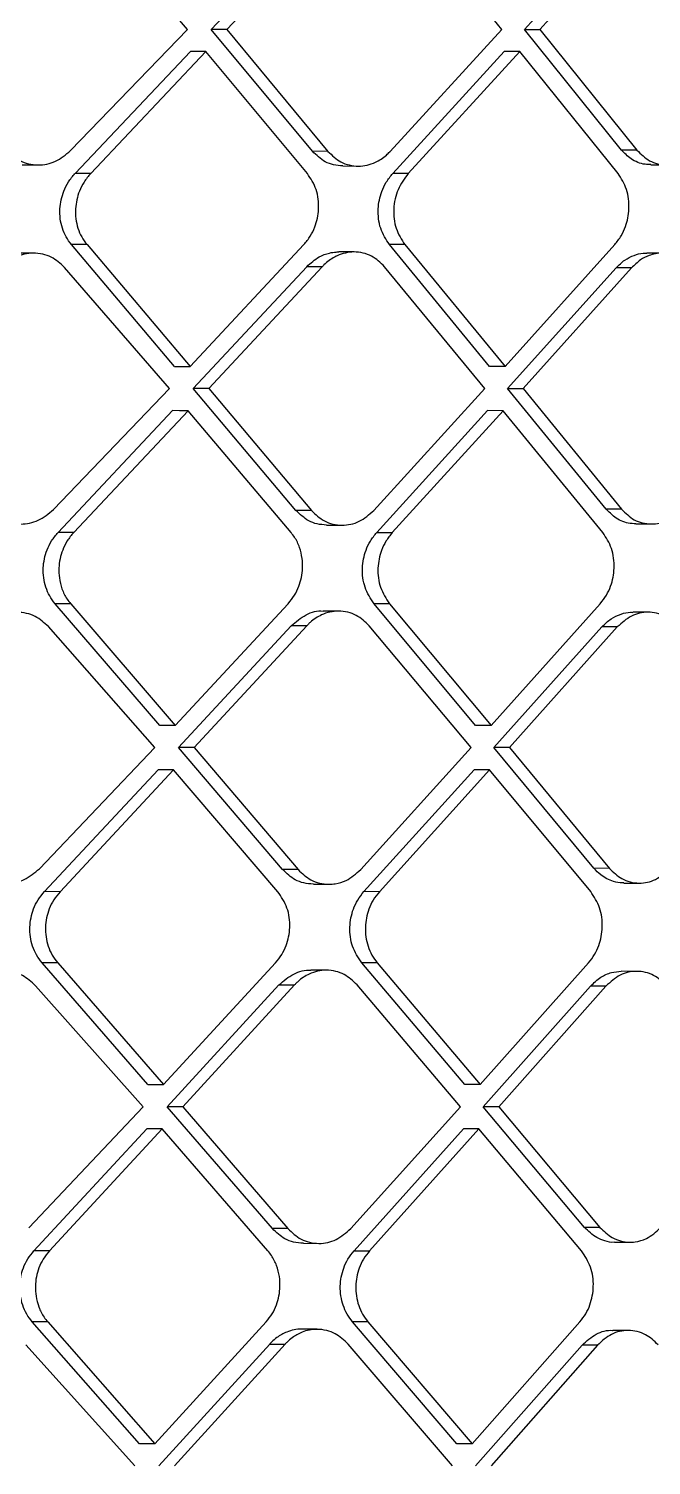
# Model space of a CAD drawing. Extents: x 525 to 609, y 649 to 778.
# Drawn here: x 536.066 to 536.684, y 718.494 to 719.922 of the extents above; entities that cross this region are included whole.
import ezdxf

# ---------------------------------------------------------------- set-up
doc = ezdxf.new("R2010")
doc.units = 0
doc.header["$MEASUREMENT"] = 0
doc.layers.add('1', color=4, linetype='Continuous')

# ---------------------------------------------------------------- blocks, each defined once
blk = doc.blocks.new('JETSETTER')
at = {"layer": '1', "color": 3, "linetype": 'Continuous', "lineweight": 25}
for p, q in [((11.0961, 50.797), (10.9933, 50.9173)), ((11.1197, 50.797), (11.2332, 50.9181)), ((11.2486, 50.9181), (11.1352, 50.797)), ((11.4085, 50.797), (11.3103, 50.9181)), ((11.4309, 50.797), (11.5392, 50.917)), ((11.5546, 50.917), (11.4463, 50.797)), ((10.9798, 50.6767), (11.0961, 50.797)), ((11.2202, 50.6759), (11.1197, 50.797)), ((11.1352, 50.797), (11.1197, 50.797)), ((11.1352, 50.797), (11.2356, 50.6758)), ((11.2974, 50.6758), (11.4085, 50.797)), ((11.5273, 50.6771), (11.4309, 50.797)), ((11.4309, 50.797), (11.4463, 50.797)), ((11.4463, 50.797), (11.5427, 50.677)), ((10.9843, 50.6539), (11.099, 50.775)), ((11.1144, 50.775), (10.9998, 50.6538)), ((11.1144, 50.775), (11.099, 50.775)), ((11.2152, 50.6538), (11.1144, 50.775)), ((11.3001, 50.6539), (11.4109, 50.775)), ((11.4263, 50.775), (11.3155, 50.6538)), ((11.4263, 50.775), (11.4109, 50.775)), ((11.5239, 50.6539), (11.4263, 50.775)), ((11.2356, 50.6758), (11.2202, 50.6759)), ((11.5427, 50.677), (11.5273, 50.6771)), ((10.9318, 50.6624), (10.9474, 50.6624)), ((10.9998, 50.6538), (10.9843, 50.6539)), ((11.2503, 50.6613), (11.2657, 50.6612)), ((11.3155, 50.6539), (11.3001, 50.6539)), ((11.5566, 50.6625), (11.5718, 50.6624)), ((11.0832, 50.4621), (10.9806, 50.5832)), ((10.9962, 50.5831), (10.9807, 50.5832)), ((10.9962, 50.5831), (11.0987, 50.462)), ((11.0987, 50.462), (11.2117, 50.5831)), ((11.3962, 50.4621), (11.2967, 50.5832)), ((11.3121, 50.5831), (11.2967, 50.5832)), ((11.3121, 50.5831), (11.4116, 50.462)), ((11.4116, 50.462), (11.5207, 50.5832)), ((10.9431, 50.5746), (10.9276, 50.5747)), ((11.2618, 50.5758), (11.2464, 50.5758)), ((11.5681, 50.5747), (11.5527, 50.5747)), ((11.0781, 50.44), (10.9739, 50.5603)), ((11.1018, 50.4401), (11.2145, 50.5612)), ((11.23, 50.5611), (11.1173, 50.44)), ((11.23, 50.5611), (11.2145, 50.5612)), ((11.3916, 50.44), (11.2919, 50.5611)), ((11.4142, 50.4401), (11.522, 50.5601)), ((11.5374, 50.56), (11.4296, 50.44)), ((11.0832, 50.4621), (11.0987, 50.462)), ((11.4116, 50.462), (11.3962, 50.4621)), ((10.9627, 50.3197), (11.0781, 50.44)), ((11.2037, 50.3189), (11.1018, 50.4401)), ((11.1173, 50.44), (11.1018, 50.4401)), ((11.1173, 50.44), (11.2192, 50.3189)), ((11.2812, 50.3189), (11.3916, 50.44)), ((11.5122, 50.3201), (11.4142, 50.4401)), ((11.4143, 50.4401), (11.4296, 50.44)), ((11.4296, 50.44), (11.5275, 50.3201)), ((10.9674, 50.2969), (11.0812, 50.4181)), ((11.0967, 50.418), (10.9829, 50.2969)), ((11.1989, 50.2969), (11.0967, 50.418)), ((11.2842, 50.2969), (11.3943, 50.4181)), ((11.4097, 50.418), (11.2996, 50.2969)), ((11.4097, 50.418), (11.3943, 50.4181)), ((11.5088, 50.2969), (11.4097, 50.418)), ((11.2192, 50.3189), (11.2037, 50.3189)), ((11.5275, 50.3201), (11.5122, 50.3201)), ((10.9829, 50.2969), (10.9674, 50.2969)), ((11.2341, 50.3043), (11.2495, 50.3043)), ((11.2842, 50.2969), (11.2996, 50.2969)), ((11.5417, 50.3055), (11.5569, 50.3055)), ((11.0684, 50.1051), (10.9644, 50.2262)), ((10.9799, 50.2262), (10.9644, 50.2262)), ((10.9799, 50.2262), (11.0839, 50.1051)), ((11.0839, 50.1051), (11.196, 50.2262)), ((11.3823, 50.1051), (11.2814, 50.2262)), ((11.2968, 50.2262), (11.2814, 50.2262)), ((11.2968, 50.2262), (11.3977, 50.1051)), ((11.3977, 50.1051), (11.5062, 50.2262)), ((11.2464, 50.2188), (11.2309, 50.2189)), ((11.5539, 50.2177), (11.5385, 50.2177)), ((11.0634, 50.0831), (10.9578, 50.2034)), ((11.0872, 50.0831), (11.1991, 50.2042)), ((11.2146, 50.2042), (11.1027, 50.0831)), ((11.2146, 50.2042), (11.1991, 50.2042)), ((11.3779, 50.0831), (11.2767, 50.2042)), ((11.4006, 50.0831), (11.5078, 50.2031)), ((11.5232, 50.2031), (11.416, 50.0831)), ((11.5232, 50.2031), (11.5078, 50.2031)), ((11.0839, 50.1051), (11.0684, 50.1051)), ((11.3977, 50.1051), (11.3823, 50.1051)), ((10.9488, 49.9627), (11.0634, 50.0831)), ((11.1905, 49.962), (11.0872, 50.0831)), ((11.1027, 50.0831), (11.0872, 50.0831)), ((11.1027, 50.0831), (11.2059, 49.9619)), ((11.2682, 49.9619), (11.3779, 50.0831)), ((11.5, 49.9632), (11.4006, 50.0831)), ((11.416, 50.0831), (11.4006, 50.0831)), ((11.416, 50.0831), (11.5153, 49.9631)), ((10.9538, 49.94), (11.0668, 50.0611)), ((11.0822, 50.0611), (10.9693, 49.9399)), ((11.0822, 50.0611), (11.0668, 50.0611)), ((11.1858, 49.9399), (11.0822, 50.0611)), ((11.2714, 49.94), (11.3808, 50.0611)), ((11.3962, 50.0611), (11.2868, 49.9399)), ((11.3962, 50.0611), (11.3808, 50.0611)), ((11.4968, 49.94), (11.3962, 50.0611)), ((11.2059, 49.9619), (11.1905, 49.962)), ((11.5153, 49.9631), (11.5, 49.9632)), ((10.9693, 49.9399), (10.9538, 49.94)), ((11.2211, 49.9473), (11.2365, 49.9473)), ((11.2868, 49.9399), (11.2714, 49.94)), ((11.5298, 49.9485), (11.5449, 49.9485)), ((11.0567, 49.7481), (10.9515, 49.8693)), ((10.967, 49.8692), (10.9515, 49.8693)), ((10.967, 49.8692), (11.0722, 49.7481)), ((11.0722, 49.7481), (11.1836, 49.8692)), ((11.3715, 49.7482), (11.2692, 49.8693)), ((11.2846, 49.8692), (11.2692, 49.8693)), ((11.2846, 49.8692), (11.3868, 49.7481)), ((11.3868, 49.7481), (11.4947, 49.8693)), ((11.2341, 49.8619), (11.2187, 49.8619)), ((11.5427, 49.8607), (11.5272, 49.8608)), ((11.0519, 49.7261), (10.945, 49.8464)), ((11.0758, 49.7261), (11.1869, 49.8473)), ((11.2023, 49.8472), (11.0913, 49.7261)), ((11.1869, 49.8473), (11.2023, 49.8472)), ((11.3672, 49.7261), (11.2646, 49.8472)), ((11.39, 49.7262), (11.4966, 49.8461)), ((11.5119, 49.8461), (11.4054, 49.7261)), ((11.5119, 49.8461), (11.4966, 49.8461)), ((11.0567, 49.7481), (11.0722, 49.7481)), ((11.3868, 49.7481), (11.3715, 49.7482)), ((10.9382, 49.6058), (11.0519, 49.7261)), ((11.1804, 49.605), (11.0758, 49.7261)), ((11.0913, 49.7261), (11.0758, 49.7261)), ((11.0913, 49.7261), (11.1958, 49.605)), ((11.2582, 49.605), (11.3672, 49.7261)), ((11.4906, 49.6062), (11.39, 49.7262)), ((11.4054, 49.7261), (11.39, 49.7262)), ((11.4054, 49.7261), (11.506, 49.6062)), ((10.9434, 49.583), (11.0555, 49.7041)), ((11.071, 49.7041), (10.9589, 49.583)), ((11.1758, 49.583), (11.071, 49.7041)), ((11.2616, 49.583), (11.3703, 49.7042)), ((11.3857, 49.7041), (11.277, 49.583)), ((11.3857, 49.7041), (11.3704, 49.7042)), ((11.4875, 49.583), (11.3857, 49.7041)), ((11.1958, 49.605), (11.1804, 49.605)), ((10.9589, 49.583), (10.9434, 49.583)), ((11.2112, 49.5904), (11.2266, 49.5903)), ((11.2616, 49.583), (11.277, 49.583)), ((11.5205, 49.5916), (11.5358, 49.5915)), ((11.0482, 49.3912), (10.9417, 49.5123)), ((10.9572, 49.5123), (10.9418, 49.5123)), ((10.9572, 49.5123), (11.0637, 49.3911)), ((11.0637, 49.3911), (11.1742, 49.5123)), ((11.3636, 49.3912), (11.26, 49.5123)), ((11.2754, 49.5123), (11.26, 49.5123)), ((11.2754, 49.5123), (11.3789, 49.3911)), ((11.3789, 49.3911), (11.4861, 49.5123)), ((11.2249, 49.5049), (11.2095, 49.5049)), ((11.5342, 49.5038), (11.5189, 49.5038)), ((11.0436, 49.3691), (10.9355, 49.4894)), ((11.1778, 49.4903), (11.0675, 49.3692)), ((11.1932, 49.4903), (11.083, 49.3691)), ((11.1778, 49.4903), (11.1932, 49.4903)), ((11.3594, 49.3691), (11.2556, 49.4903)), ((11.3823, 49.3692), (11.4882, 49.4892)), ((11.5035, 49.4891), (11.3977, 49.3691)), ((11.5035, 49.4891), (11.4882, 49.4892)), ((11.0637, 49.3911), (11.0482, 49.3912)), ((11.3789, 49.3911), (11.3636, 49.3912))]:
    blk.add_line(p, q, dxfattribs=at)
at = {"layer": '1', "color": 3, "linetype": 'Continuous', "lineweight": 25, "flags": 128}
for points in [[(11.0967, 50.418), (11.088, 50.418), (11.0812, 50.4181)], [(11.506, 49.6062), (11.4974, 49.6062), (11.4906, 49.6062)]]:
    blk.add_lwpolyline(points, dxfattribs=at)
at = {"layer": '1', "color": 3, "linetype": 'Continuous', "lineweight": 25}
for points, knots in [([(10.9163, 50.677), (10.9204, 50.6731), (10.9269, 50.6671), (10.938, 50.6631), (10.95, 50.6617), (10.9653, 50.6646), (10.975, 50.6726), (10.9798, 50.6767)], [0, 0, 0, 0, 0.232771, 0.362607, 0.501133, 0.750354, 1, 1, 1, 1]), ([(11.2503, 50.6613), (11.2472, 50.6615), (11.2413, 50.6619), (11.2305, 50.666), (11.2242, 50.672), (11.2202, 50.6759)], [0, 0, 0, 0, 0.270683, 0.53056, 1, 1, 1, 1]), ([(11.2356, 50.6758), (11.2397, 50.6719), (11.246, 50.6658), (11.2568, 50.6619), (11.2685, 50.6605), (11.2816, 50.6635), (11.2916, 50.6701), (11.2961, 50.6744), (11.2973, 50.6757), (11.2974, 50.6758)], [0, 0, 0, 0, 0.235328, 0.364284, 0.500446, 0.749482, 0.929887, 0.992846, 1, 1, 1, 1]), ([(11.5566, 50.6627), (11.5547, 50.6627), (11.5478, 50.6628), (11.5371, 50.6671), (11.5304, 50.674), (11.5273, 50.6771)], [0, 0, 0, 0, 0.174893, 0.630266, 1, 1, 1, 1]), ([(11.5427, 50.677), (11.5467, 50.6731), (11.5528, 50.667), (11.5632, 50.6632), (11.5731, 50.6619), (11.5835, 50.6637), (11.5939, 50.6688), (11.5992, 50.6739), (11.6021, 50.6767)], [0, 0, 0, 0, 0.239145, 0.366923, 0.499858, 0.695494, 0.834245, 1, 1, 1, 1]), ([(10.9806, 50.5832), (10.9788, 50.5856), (10.9751, 50.5905), (10.9714, 50.5994), (10.9693, 50.6088), (10.9689, 50.6214), (10.9717, 50.6341), (10.9775, 50.6459), (10.9819, 50.6511), (10.9842, 50.6539)], [0, 0, 0, 0, 0.12504, 0.249951, 0.374933, 0.500076, 0.729244, 0.859519, 1, 1, 1, 1]), ([(10.9998, 50.6538), (10.9975, 50.6511), (10.993, 50.6458), (10.9872, 50.6341), (10.9844, 50.6214), (10.9848, 50.6088), (10.9869, 50.5993), (10.9906, 50.5905), (10.9943, 50.5856), (10.9962, 50.5831)], [0, 0, 0, 0, 0.140432, 0.270628, 0.499546, 0.624449, 0.749607, 0.874721, 1, 1, 1, 1]), ([(11.2117, 50.5831), (11.2139, 50.5859), (11.2183, 50.5911), (11.2239, 50.6029), (11.2267, 50.6157), (11.2262, 50.6283), (11.2236, 50.641), (11.2185, 50.6487), (11.2152, 50.6538)], [0, 0, 0, 0, 0.1397, 0.26971, 0.499795, 0.627585, 0.753659, 1, 1, 1, 1]), ([(11.2967, 50.5832), (11.2934, 50.5883), (11.2883, 50.596), (11.2857, 50.6088), (11.2852, 50.6212), (11.2879, 50.6338), (11.2934, 50.6457), (11.2978, 50.6511), (11.3001, 50.6539)], [0, 0, 0, 0, 0.247328, 0.373093, 0.499794, 0.724005, 0.855625, 1, 1, 1, 1]), ([(11.3155, 50.6539), (11.3117, 50.6487), (11.3041, 50.6385), (11.3, 50.6186), (11.3021, 50.5987), (11.3088, 50.5883), (11.3121, 50.5831)], [0, 0, 0, 0, 0.250054, 0.499975, 0.751539, 1, 1, 1, 1]), ([(11.5207, 50.5832), (11.5229, 50.586), (11.5272, 50.5914), (11.5326, 50.6033), (11.5352, 50.616), (11.5346, 50.6285), (11.532, 50.6412), (11.5271, 50.6489), (11.5239, 50.6539)], [0, 0, 0, 0, 0.144183, 0.27573, 0.500014, 0.629957, 0.756748, 1, 1, 1, 1]), ([(10.9739, 50.5603), (10.9697, 50.5642), (10.9632, 50.5702), (10.952, 50.5739), (10.94, 50.5753), (10.9265, 50.5722), (10.9164, 50.5658), (10.9118, 50.5615), (10.9106, 50.5604), (10.9103, 50.56), (10.9103, 50.56)], [0, 0, 0, 0, 0.234076, 0.363382, 0.500653, 0.74957, 0.933314, 0.981359, 0.998093, 1, 1, 1, 1]), ([(11.2145, 50.5612), (11.2185, 50.5648), (11.2253, 50.5709), (11.2357, 50.5747), (11.2422, 50.5758), (11.2453, 50.5758), (11.2462, 50.5758), (11.2463, 50.5758), (11.2464, 50.5758)], [0, 0, 0, 0, 0.4224677, 0.7301136, 0.9223141, 0.9904924, 0.9986955, 1, 1, 1, 1]), ([(11.2919, 50.5612), (11.2878, 50.5651), (11.2815, 50.5712), (11.2705, 50.5751), (11.259, 50.5765), (11.2497, 50.5743), (11.2434, 50.5714), (11.2408, 50.57), (11.2366, 50.5673), (11.2329, 50.5641), (11.2307, 50.562), (11.2302, 50.5614), (11.23, 50.5612), (11.23, 50.5612), (11.23, 50.5611)], [0, 0, 0, 0, 0.237352, 0.365685, 0.500193, 0.74897, 0.764452, 0.790551, 0.874578, 0.967205, 0.99109, 0.997413, 0.999708, 1, 1, 1, 1]), ([(11.522, 50.5601), (11.5248, 50.5628), (11.5302, 50.5681), (11.5396, 50.5727), (11.5471, 50.5747), (11.5514, 50.5745), (11.5527, 50.5745)], [0, 0, 0, 0, 0.316266, 0.612759, 0.889586, 1, 1, 1, 1]), ([(11.597, 50.5604), (11.5929, 50.5643), (11.5868, 50.5703), (11.5762, 50.574), (11.5663, 50.5752), (11.5559, 50.5732), (11.5455, 50.568), (11.5402, 50.5628), (11.5374, 50.56)], [0, 0, 0, 0, 0.241459, 0.368644, 0.49986, 0.697304, 0.835597, 1, 1, 1, 1]), ([(11.5374, 50.56), (11.5345, 50.56), (11.5294, 50.56), (11.5243, 50.5601), (11.522, 50.5601)], [0, 0, 0, 0, 0.559967, 1, 1, 1, 1]), ([(10.899, 50.32), (10.9031, 50.3162), (10.9096, 50.3102), (10.9208, 50.3062), (10.9328, 50.3047), (10.9482, 50.3077), (10.9579, 50.3157), (10.9627, 50.3197)], [0, 0, 0, 0, 0.230232, 0.360696, 0.501157, 0.750448, 1, 1, 1, 1]), ([(11.2341, 50.3043), (11.231, 50.3046), (11.2249, 50.305), (11.2141, 50.3091), (11.2078, 50.3151), (11.2037, 50.3189)], [0, 0, 0, 0, 0.275625, 0.536233, 1, 1, 1, 1]), ([(11.2192, 50.3189), (11.2232, 50.315), (11.2296, 50.309), (11.2405, 50.305), (11.2522, 50.3036), (11.2672, 50.3066), (11.2766, 50.3148), (11.2812, 50.3189)], [0, 0, 0, 0, 0.232701, 0.362489, 0.500952, 0.750264, 1, 1, 1, 1]), ([(11.5417, 50.3056), (11.5392, 50.3057), (11.5318, 50.3061), (11.5212, 50.3108), (11.5149, 50.3174), (11.5122, 50.3201)], [0, 0, 0, 0, 0.231286, 0.672483, 1, 1, 1, 1]), ([(11.5275, 50.3201), (11.5315, 50.3162), (11.5376, 50.3101), (11.5481, 50.3062), (11.5593, 50.3048), (11.5737, 50.3077), (11.5828, 50.3157), (11.5873, 50.3198)], [0, 0, 0, 0, 0.236371, 0.365186, 0.500751, 0.750149, 1, 1, 1, 1]), ([(10.9644, 50.2262), (10.9625, 50.2287), (10.9588, 50.2336), (10.9538, 50.2454), (10.9515, 50.2613), (10.955, 50.2773), (10.9607, 50.289), (10.9651, 50.2942), (10.9674, 50.2969)], [0, 0, 0, 0, 0.126334, 0.251914, 0.5, 0.731961, 0.86155, 1, 1, 1, 1]), ([(10.9829, 50.2969), (10.9806, 50.2942), (10.9763, 50.289), (10.9705, 50.2772), (10.9678, 50.2645), (10.9684, 50.2513), (10.971, 50.2407), (10.975, 50.2321), (10.9787, 50.2277), (10.9799, 50.2262)], [0, 0, 0, 0, 0.138279, 0.267761, 0.49971, 0.62496, 0.769066, 0.92023, 1, 1, 1, 1]), ([(11.196, 50.2262), (11.1982, 50.2289), (11.2025, 50.2341), (11.2081, 50.2458), (11.2108, 50.2586), (11.2102, 50.2718), (11.2076, 50.2824), (11.2037, 50.291), (11.2001, 50.2954), (11.1989, 50.2969)], [0, 0, 0, 0, 0.13704, 0.266058, 0.49916, 0.625383, 0.770088, 0.921261, 1, 1, 1, 1]), ([(11.2814, 50.2262), (11.278, 50.2314), (11.2712, 50.2418), (11.2689, 50.2612), (11.2721, 50.2771), (11.2776, 50.2889), (11.2819, 50.2942), (11.2842, 50.2969)], [0, 0, 0, 0, 0.249499, 0.499221, 0.728392, 0.858985, 1, 1, 1, 1]), ([(11.2996, 50.2969), (11.2973, 50.2941), (11.2931, 50.2888), (11.2876, 50.277), (11.2843, 50.2612), (11.2866, 50.2417), (11.2934, 50.2314), (11.2968, 50.2262)], [0, 0, 0, 0, 0.141031, 0.27165, 0.500819, 0.750107, 1, 1, 1, 1]), ([(11.5062, 50.2262), (11.5084, 50.229), (11.5125, 50.2342), (11.5179, 50.246), (11.5205, 50.2588), (11.5198, 50.2715), (11.5171, 50.2842), (11.5121, 50.2919), (11.5089, 50.2969)], [0, 0, 0, 0, 0.139618, 0.269646, 0.499966, 0.628179, 0.754419, 1, 1, 1, 1]), ([(10.9578, 50.2034), (10.9536, 50.2072), (10.9471, 50.2131), (10.9359, 50.217), (10.9238, 50.2183), (10.9103, 50.2153), (10.9002, 50.2089), (10.8957, 50.2047), (10.8944, 50.2034), (10.8941, 50.2031), (10.8941, 50.203)], [0, 0, 0, 0, 0.231623, 0.361547, 0.50064, 0.749539, 0.931315, 0.979866, 0.997638, 1, 1, 1, 1]), ([(11.1991, 50.2042), (11.2039, 50.2082), (11.2133, 50.2162), (11.2252, 50.2196), (11.2309, 50.2189), (11.2309, 50.2189)], [0, 0, 0, 0, 0.498765, 0.99663, 1, 1, 1, 1]), ([(11.2767, 50.2042), (11.2726, 50.2081), (11.2662, 50.2142), (11.2553, 50.2181), (11.2436, 50.2195), (11.2303, 50.2165), (11.2205, 50.21), (11.2161, 50.2058), (11.215, 50.2046), (11.2147, 50.2043), (11.2146, 50.2042), (11.2146, 50.2042)], [0, 0, 0, 0, 0.234805, 0.363879, 0.500448, 0.749339, 0.934424, 0.982237, 0.994861, 0.999424, 1, 1, 1, 1]), ([(11.5078, 50.2031), (11.5108, 50.206), (11.5166, 50.2116), (11.5265, 50.2161), (11.5339, 50.2179), (11.5378, 50.2176), (11.5385, 50.2176)], [0, 0, 0, 0, 0.338201, 0.65052, 0.936884, 1, 1, 1, 1]), ([(11.5831, 50.2034), (11.579, 50.2073), (11.5728, 50.2133), (11.5622, 50.217), (11.5511, 50.2183), (11.5367, 50.2153), (11.5277, 50.2071), (11.5232, 50.2031)], [0, 0, 0, 0, 0.23898, 0.367112, 0.500716, 0.750082, 1, 1, 1, 1]), ([(10.885, 49.9631), (10.8891, 49.9593), (10.8956, 49.9533), (10.9068, 49.9493), (10.9132, 49.9484), (10.9166, 49.9484), (10.9167, 49.9484), (10.9171, 49.9484), (10.9186, 49.9485), (10.9244, 49.9489), (10.9357, 49.9517), (10.944, 49.9587), (10.9488, 49.9627)], [0, 0, 0, 0, 0.227011, 0.358117, 0.500719, 0.501317, 0.502382, 0.505886, 0.518544, 0.566229, 0.750753, 1, 1, 1, 1]), ([(11.2211, 49.9474), (11.2179, 49.9476), (11.2117, 49.9481), (11.2008, 49.9522), (11.1945, 49.9582), (11.1905, 49.962)], [0, 0, 0, 0, 0.279442, 0.542626, 1, 1, 1, 1]), ([(11.2059, 49.9619), (11.21, 49.9581), (11.2163, 49.9521), (11.2273, 49.9481), (11.2355, 49.947), (11.2445, 49.9478), (11.2559, 49.9511), (11.2635, 49.9578), (11.2682, 49.9619)], [0, 0, 0, 0, 0.229042, 0.359548, 0.500444, 0.590374, 0.7506, 1, 1, 1, 1]), ([(11.5298, 49.9487), (11.5293, 49.9487), (11.5258, 49.9483), (11.5177, 49.9503), (11.5078, 49.9549), (11.5021, 49.9609), (11.5, 49.9632)], [0, 0, 0, 0, 0.046519, 0.315998, 0.735959, 1, 1, 1, 1]), ([(11.5153, 49.9631), (11.5192, 49.9593), (11.5254, 49.9533), (11.536, 49.9493), (11.5473, 49.9478), (11.5618, 49.9507), (11.5708, 49.9588), (11.5753, 49.9628)], [0, 0, 0, 0, 0.232673, 0.362405, 0.500821, 0.750221, 1, 1, 1, 1]), ([(10.9515, 49.8693), (10.9495, 49.8718), (10.9457, 49.8767), (10.9406, 49.8884), (10.9382, 49.9045), (10.9416, 49.9204), (10.9473, 49.9322), (10.9516, 49.9373), (10.9538, 49.94)], [0, 0, 0, 0, 0.127512, 0.253493, 0.500207, 0.734569, 0.863487, 1, 1, 1, 1]), ([(10.9693, 49.9399), (10.9671, 49.9373), (10.9628, 49.9321), (10.9571, 49.9204), (10.9538, 49.9044), (10.9561, 49.8884), (10.9612, 49.8767), (10.9651, 49.8717), (10.967, 49.8692)], [0, 0, 0, 0, 0.136583, 0.265553, 0.499941, 0.746426, 0.872423, 1, 1, 1, 1]), ([(11.1836, 49.8692), (11.1857, 49.8719), (11.1899, 49.877), (11.1954, 49.8887), (11.1987, 49.9047), (11.1962, 49.9244), (11.1892, 49.9348), (11.1858, 49.9399)], [0, 0, 0, 0, 0.135351, 0.264002, 0.500393, 0.74997, 1, 1, 1, 1]), ([(11.2692, 49.8693), (11.2657, 49.8745), (11.2588, 49.8848), (11.2564, 49.9044), (11.2595, 49.9203), (11.265, 49.9321), (11.2692, 49.9373), (11.2714, 49.94)], [0, 0, 0, 0, 0.251358, 0.499331, 0.732106, 0.861768, 1, 1, 1, 1]), ([(11.2868, 49.9399), (11.2846, 49.9372), (11.2804, 49.932), (11.2749, 49.9202), (11.2717, 49.9043), (11.274, 49.8884), (11.279, 49.8767), (11.2827, 49.8717), (11.2846, 49.8692)], [0, 0, 0, 0, 0.138132, 0.26766, 0.500053, 0.747395, 0.873171, 1, 1, 1, 1]), ([(11.4947, 49.8692), (11.4968, 49.8719), (11.5009, 49.8771), (11.5062, 49.8889), (11.5093, 49.9049), (11.5068, 49.9245), (11.5001, 49.9348), (11.4968, 49.94)], [0, 0, 0, 0, 0.136584, 0.265701, 0.500577, 0.751961, 1, 1, 1, 1]), ([(10.945, 49.8464), (10.9409, 49.8502), (10.9343, 49.8561), (10.9231, 49.86), (10.9161, 49.8608), (10.9109, 49.8606), (10.9051, 49.8601), (10.8957, 49.8573), (10.8871, 49.8518), (10.8825, 49.8475), (10.8813, 49.8462), (10.8812, 49.8461)], [0, 0, 0, 0, 0.228505, 0.359001, 0.500108, 0.526974, 0.577633, 0.749752, 0.930056, 0.992897, 1, 1, 1, 1]), ([(11.1869, 49.8473), (11.1916, 49.8513), (11.201, 49.8592), (11.2129, 49.8626), (11.2186, 49.8619), (11.2187, 49.8619)], [0, 0, 0, 0, 0.497264, 0.994043, 1, 1, 1, 1]), ([(11.2646, 49.8472), (11.2605, 49.8511), (11.2542, 49.8571), (11.2432, 49.8611), (11.2314, 49.8626), (11.2181, 49.8596), (11.2083, 49.8531), (11.2038, 49.8488), (11.2027, 49.8476), (11.2024, 49.8473), (11.2023, 49.8472)], [0, 0, 0, 0, 0.231733, 0.36158, 0.500446, 0.749327, 0.932575, 0.980826, 0.997926, 1, 1, 1, 1]), ([(11.4966, 49.8461), (11.4999, 49.8493), (11.5061, 49.8553), (11.5169, 49.86), (11.5239, 49.8605), (11.5272, 49.8608)], [0, 0, 0, 0, 0.370322, 0.705717, 1, 1, 1, 1]), ([(11.572, 49.8464), (11.568, 49.8503), (11.5618, 49.8563), (11.5511, 49.86), (11.5399, 49.8614), (11.5254, 49.8583), (11.5164, 49.8502), (11.5119, 49.8461)], [0, 0, 0, 0, 0.235655, 0.364641, 0.50074, 0.750135, 1, 1, 1, 1]), ([(11.071, 49.7041), (11.0681, 49.7041), (11.0629, 49.7041), (11.0578, 49.7041), (11.0555, 49.7041)], [0, 0, 0, 0, 0.559958, 1, 1, 1, 1]), ([(11.2112, 49.5904), (11.2079, 49.5906), (11.2016, 49.5911), (11.1907, 49.5953), (11.1844, 49.6013), (11.1804, 49.605)], [0, 0, 0, 0, 0.285983, 0.550608, 1, 1, 1, 1]), ([(11.1958, 49.605), (11.1999, 49.6011), (11.2064, 49.595), (11.2174, 49.5911), (11.2293, 49.5896), (11.2443, 49.5927), (11.2535, 49.6009), (11.2582, 49.605)], [0, 0, 0, 0, 0.232983, 0.362695, 0.500931, 0.75037, 1, 1, 1, 1]), ([(11.5205, 49.5916), (11.5204, 49.5916), (11.5172, 49.5909), (11.5111, 49.5927), (11.5006, 49.5964), (11.4945, 49.6024), (11.4906, 49.6062)], [0, 0, 0, 0, 0.0065, 0.290031, 0.550366, 1, 1, 1, 1]), ([(11.506, 49.6062), (11.5099, 49.6024), (11.516, 49.5964), (11.5266, 49.5924), (11.5332, 49.5915), (11.5381, 49.5915), (11.5436, 49.5921), (11.5541, 49.5949), (11.5617, 49.6018), (11.5661, 49.6058)], [0, 0, 0, 0, 0.227808, 0.358578, 0.50031, 0.526698, 0.577274, 0.750514, 1, 1, 1, 1]), ([(10.9417, 49.5123), (10.9398, 49.5148), (10.9359, 49.5198), (10.9307, 49.5315), (10.9282, 49.5476), (10.9314, 49.5636), (10.937, 49.5753), (10.9413, 49.5804), (10.9434, 49.583)], [0, 0, 0, 0, 0.12864, 0.254997, 0.500326, 0.736828, 0.865173, 1, 1, 1, 1]), ([(10.9589, 49.583), (10.9567, 49.5803), (10.9525, 49.5752), (10.9469, 49.5635), (10.9443, 49.5506), (10.9452, 49.5373), (10.9481, 49.5268), (10.9522, 49.5182), (10.9559, 49.5138), (10.9572, 49.5122)], [0, 0, 0, 0, 0.134834, 0.263159, 0.499637, 0.624596, 0.76897, 0.919268, 1, 1, 1, 1]), ([(11.1742, 49.5123), (11.1763, 49.5149), (11.1804, 49.5199), (11.1859, 49.5317), (11.1884, 49.5446), (11.1876, 49.5579), (11.1848, 49.5685), (11.1807, 49.577), (11.1771, 49.5814), (11.1758, 49.583)], [0, 0, 0, 0, 0.133355, 0.261122, 0.499211, 0.624881, 0.769791, 0.920446, 1, 1, 1, 1]), ([(11.26, 49.5123), (11.2581, 49.5148), (11.2544, 49.5198), (11.2493, 49.5314), (11.2468, 49.5474), (11.2499, 49.5634), (11.2553, 49.5752), (11.2595, 49.5804), (11.2616, 49.583)], [0, 0, 0, 0, 0.127552, 0.253431, 0.49936, 0.734673, 0.86369, 1, 1, 1, 1]), ([(11.277, 49.583), (11.2749, 49.5803), (11.2707, 49.5751), (11.2653, 49.5634), (11.2622, 49.5474), (11.2647, 49.5314), (11.2697, 49.5197), (11.2735, 49.5148), (11.2754, 49.5123)], [0, 0, 0, 0, 0.135956, 0.264737, 0.500036, 0.745722, 0.871896, 1, 1, 1, 1]), ([(11.4861, 49.5123), (11.4881, 49.5149), (11.4921, 49.52), (11.4974, 49.5318), (11.5004, 49.5478), (11.4978, 49.5675), (11.491, 49.5778), (11.4876, 49.583)], [0, 0, 0, 0, 0.134168, 0.262477, 0.50057, 0.749975, 1, 1, 1, 1]), ([(11.2095, 49.5049), (11.2094, 49.5049), (11.2045, 49.5055), (11.1958, 49.5031), (11.186, 49.4979), (11.1808, 49.4934), (11.1786, 49.4912), (11.178, 49.4906), (11.1779, 49.4904), (11.1778, 49.4903), (11.1778, 49.4903)], [0, 0, 0, 0, 0.005602, 0.432329, 0.740701, 0.93006, 0.979971, 0.99374, 0.997796, 1, 1, 1, 1]), ([(11.2556, 49.4903), (11.2516, 49.4941), (11.2452, 49.5001), (11.2342, 49.5041), (11.2229, 49.5055), (11.211, 49.5032), (11.2012, 49.4976), (11.1961, 49.4932), (11.1939, 49.491), (11.1934, 49.4905), (11.1932, 49.4903), (11.1932, 49.4903), (11.1932, 49.4903), (11.1932, 49.4903), (11.1932, 49.4903)], [0, 0, 0, 0, 0.227871, 0.358551, 0.500088, 0.718029, 0.87422, 0.968278, 0.991941, 0.997913, 0.999442, 0.999832, 0.999966, 1, 1, 1, 1]), ([(11.4882, 49.4892), (11.4927, 49.4932), (11.5016, 49.5011), (11.5132, 49.5045), (11.5188, 49.5038), (11.5189, 49.5038)], [0, 0, 0, 0, 0.495201, 0.990271, 1, 1, 1, 1]), ([(11.5638, 49.4895), (11.5598, 49.4933), (11.5535, 49.4992), (11.5429, 49.503), (11.5315, 49.5044), (11.5169, 49.5013), (11.508, 49.4932), (11.5035, 49.4891)], [0, 0, 0, 0, 0.231651, 0.361627, 0.500749, 0.750192, 1, 1, 1, 1])]:
    blk.add_open_spline(points, degree=3, knots=knots, dxfattribs=at)

msp = doc.modelspace()

# ---------------------------------------------------------------- block references
at = {"layer": '1'}
msp.add_blockref('JETSETTER', (525.1273, 669.1243), dxfattribs=at)

doc.saveas('drawing.dxf')
